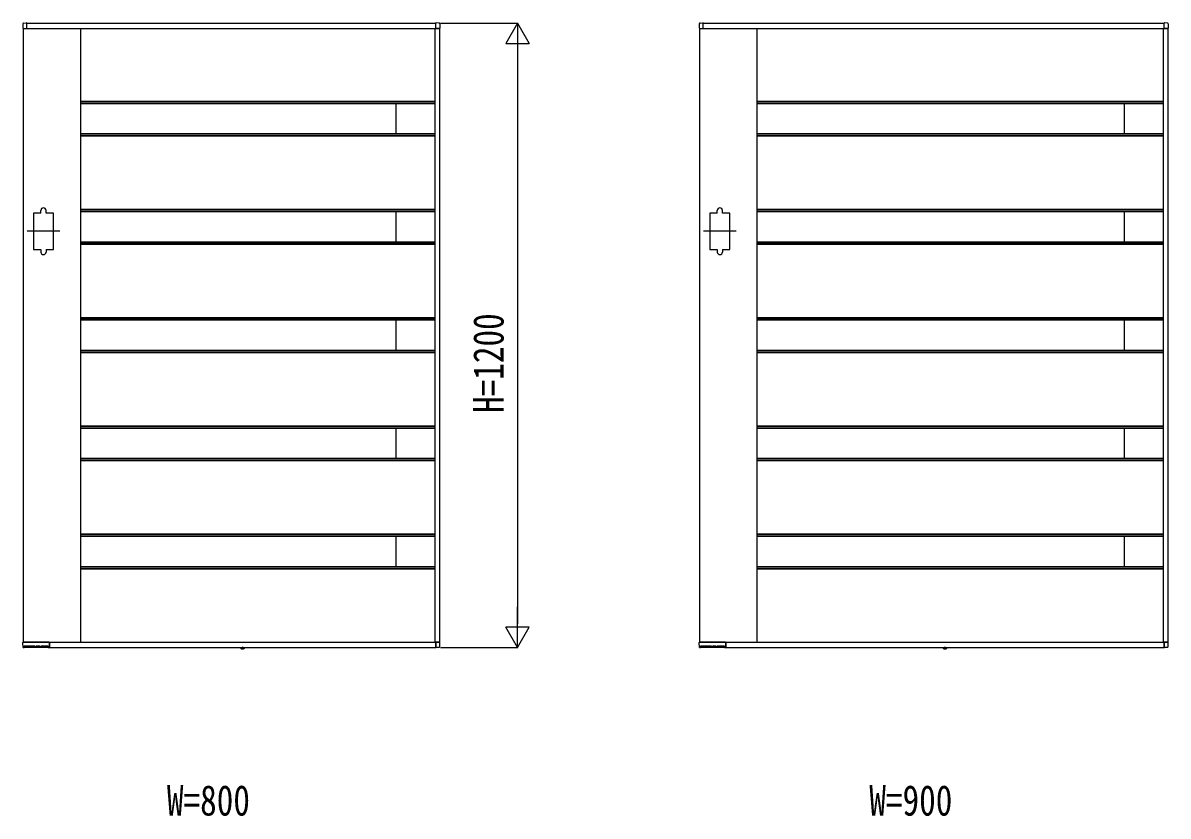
# Model space of a CAD drawing. Units: millimetres, scale not verified. Extents: x -8410 to 8410, y -5940 to 5940.
# Drawn here: x 690 to 2891, y 1326 to 2850 of the extents above; entities that cross this region are included whole.
import ezdxf
from ezdxf.enums import TextEntityAlignment as Align

# ---------------------------------------------------------------- set-up
doc = ezdxf.new("R2010")
doc.units = ezdxf.units.MM
doc.header["$LTSCALE"] = 30
doc.layers.add('0-2_YKK_A1', color=4, linetype='Continuous')
doc.layers.add('0-3_YKK_D', color=6, linetype='Continuous')
doc.styles.add('ＭＳ ゴシック', font='')
doc.styles.get('ＭＳ ゴシック').set_extended_font_data('MS Gothic')

msp = doc.modelspace()

# ---------------------------------------------------------------- linework, layer by layer
at = {"layer": '0-2_YKK_A1'}
for p, q in [((689.54, 2848.63), (689.54, 2840.5)), ((690.04, 2840), (690.04, 1660)), ((690.04, 2840), (1490.04, 2840)), ((690.04, 2840), (696.74, 2840)), ((690.95, 2850.13), (696.51, 2850.47)), ((696.74, 2840), (696.74, 2840)), ((697.04, 2850), (1483.04, 2850)), ((697.04, 2840), (697.04, 2850)), ((697.04, 2840.3), (697.04, 2849.97)), ((800.04, 2840), (800.04, 1660)), ((1481.04, 2840), (1481.04, 1660)), ((1483.04, 2840), (1483.04, 2850)), ((1483.04, 2840.3), (1483.04, 2849.97)), ((1490.04, 2840), (1483.34, 2840)), ((1483.34, 2840), (1483.34, 2840)), ((1489.13, 2850.13), (1483.57, 2850.47)), ((1490.04, 2840), (1490.04, 1660)), ((1490.54, 2848.63), (1490.54, 2840.5)), ((1989.54, 2848.63), (1989.54, 2840.5)), ((1990.04, 2840), (1990.04, 1660)), ((1990.04, 2840), (2890.04, 2840)), ((1990.04, 2840), (1996.74, 2840)), ((1990.95, 2850.13), (1996.51, 2850.47)), ((1996.74, 2840), (1996.74, 2840)), ((1997.04, 2850), (2883.04, 2850)), ((1997.04, 2840), (1997.04, 2850)), ((1997.04, 2840.3), (1997.04, 2849.97)), ((2100.04, 2840), (2100.04, 1660)), ((2881.04, 2840), (2881.04, 1660)), ((2883.04, 2840), (2883.04, 2850)), ((2883.04, 2840.3), (2883.04, 2849.97)), ((2890.04, 2840), (2883.34, 2840)), ((2883.34, 2840), (2883.34, 2840)), ((2889.13, 2850.13), (2883.57, 2850.47)), ((2890.04, 2840), (2890.04, 1660)), ((2890.54, 2848.63), (2890.54, 2840.5)), ((1481.04, 2699.5), (800.04, 2699.5)), ((1481.04, 2698.5), (800.04, 2698.5)), ((1481.04, 2695.44), (800.04, 2695.44)), ((1481.04, 2695), (800.04, 2695)), ((1406.04, 2695), (1406.04, 2637)), ((2881.04, 2699.5), (2100.04, 2699.5)), ((2881.04, 2698.5), (2100.04, 2698.5)), ((2881.04, 2695.44), (2100.04, 2695.44)), ((2881.04, 2695), (2100.04, 2695)), ((2806.04, 2695), (2806.04, 2637)), ((1481.04, 2637), (800.04, 2637)), ((1481.04, 2636.56), (800.04, 2636.56)), ((1481.04, 2633.5), (800.04, 2633.5)), ((1481.04, 2632.5), (800.04, 2632.5)), ((2881.04, 2637), (2100.04, 2637)), ((2881.04, 2636.56), (2100.04, 2636.56)), ((2881.04, 2633.5), (2100.04, 2633.5)), ((2881.04, 2632.5), (2100.04, 2632.5)), ((724.04, 2485), (724.04, 2490)), ((734.04, 2485), (734.04, 2490)), ((1481.04, 2491.5), (800.04, 2491.5)), ((1481.04, 2490.5), (800.04, 2490.5)), ((1481.04, 2487.44), (800.04, 2487.44)), ((2024.04, 2485), (2024.04, 2490)), ((2034.04, 2485), (2034.04, 2490)), ((2881.04, 2491.5), (2100.04, 2491.5)), ((2881.04, 2490.5), (2100.04, 2490.5)), ((2881.04, 2487.44), (2100.04, 2487.44)), ((1481.04, 2487), (800.04, 2487)), ((1406.04, 2487), (1406.04, 2429)), ((2881.04, 2487), (2100.04, 2487)), ((2806.04, 2487), (2806.04, 2429)), ((760.54, 2450), (697.54, 2450)), ((2060.54, 2450), (1997.54, 2450)), ((1481.04, 2429), (800.04, 2429)), ((1481.04, 2428.56), (800.04, 2428.56)), ((1481.04, 2425.5), (800.04, 2425.5)), ((1481.04, 2424.5), (800.04, 2424.5)), ((2881.04, 2429), (2100.04, 2429)), ((2881.04, 2428.56), (2100.04, 2428.56)), ((2881.04, 2425.5), (2100.04, 2425.5)), ((2881.04, 2424.5), (2100.04, 2424.5)), ((724.04, 2415), (724.04, 2410)), ((734.04, 2415), (734.04, 2410)), ((2024.04, 2415), (2024.04, 2410)), ((2034.04, 2415), (2034.04, 2410)), ((1481.04, 2283.5), (800.04, 2283.5)), ((1481.04, 2282.5), (800.04, 2282.5)), ((1481.04, 2279.44), (800.04, 2279.44)), ((1481.04, 2279), (800.04, 2279)), ((1406.04, 2279), (1406.04, 2221)), ((2881.04, 2283.5), (2100.04, 2283.5)), ((2881.04, 2282.5), (2100.04, 2282.5)), ((2881.04, 2279.44), (2100.04, 2279.44)), ((2881.04, 2279), (2100.04, 2279)), ((2806.04, 2279), (2806.04, 2221)), ((1481.04, 2221), (800.04, 2221)), ((1481.04, 2220.56), (800.04, 2220.56)), ((1481.04, 2217.5), (800.04, 2217.5)), ((1481.04, 2216.5), (800.04, 2216.5)), ((2881.04, 2221), (2100.04, 2221)), ((2881.04, 2220.56), (2100.04, 2220.56)), ((2881.04, 2217.5), (2100.04, 2217.5)), ((2881.04, 2216.5), (2100.04, 2216.5)), ((1481.04, 2075.5), (800.04, 2075.5)), ((1481.04, 2074.5), (800.04, 2074.5)), ((1481.04, 2071.44), (800.04, 2071.44)), ((1481.04, 2071), (800.04, 2071)), ((1406.04, 2071), (1406.04, 2013)), ((2881.04, 2075.5), (2100.04, 2075.5)), ((2881.04, 2074.5), (2100.04, 2074.5)), ((2881.04, 2071.44), (2100.04, 2071.44)), ((2881.04, 2071), (2100.04, 2071)), ((2806.04, 2071), (2806.04, 2013)), ((1481.04, 2013), (800.04, 2013)), ((1481.04, 2012.56), (800.04, 2012.56)), ((1481.04, 2009.5), (800.04, 2009.5)), ((1481.04, 2008.5), (800.04, 2008.5)), ((2881.04, 2013), (2100.04, 2013)), ((2881.04, 2012.56), (2100.04, 2012.56)), ((2881.04, 2009.5), (2100.04, 2009.5)), ((2881.04, 2008.5), (2100.04, 2008.5)), ((1481.04, 1867.5), (800.04, 1867.5)), ((1481.04, 1866.5), (800.04, 1866.5)), ((1481.04, 1863.44), (800.04, 1863.44)), ((1481.04, 1863), (800.04, 1863)), ((1406.04, 1863), (1406.04, 1805)), ((2881.04, 1867.5), (2100.04, 1867.5)), ((2881.04, 1866.5), (2100.04, 1866.5)), ((2881.04, 1863.44), (2100.04, 1863.44)), ((2881.04, 1863), (2100.04, 1863)), ((2806.04, 1863), (2806.04, 1805)), ((1481.04, 1805), (800.04, 1805)), ((2881.04, 1805), (2100.04, 1805)), ((1481.04, 1804.56), (800.04, 1804.56)), ((1481.04, 1801.5), (800.04, 1801.5)), ((1481.04, 1800.5), (800.04, 1800.5)), ((2881.04, 1804.56), (2100.04, 1804.56)), ((2881.04, 1801.5), (2100.04, 1801.5)), ((2881.04, 1800.5), (2100.04, 1800.5)), ((690.15, 1649.97), (689.57, 1659.47)), ((690.04, 1660), (1490.04, 1660)), ((739.74, 1660), (690.07, 1660)), ((691.9, 1649.99), (691.93, 1651.81)), ((712.83, 1652.1), (692.25, 1652.1)), ((713.15, 1651.81), (713.16, 1650.99)), ((714.88, 1650.99), (714.9, 1651.81)), ((721.87, 1652.1), (715.21, 1652.1)), ((722.18, 1651.81), (722.2, 1650.99)), ((723.92, 1650.99), (723.93, 1651.81)), ((737.87, 1652.1), (724.25, 1652.1)), ((734.14, 1652.1), (734.16, 1650.99)), ((738.18, 1651.81), (738.21, 1650.01)), ((740.04, 1659.7), (740.04, 1650.02)), ((740.34, 1660), (740.34, 1650)), ((1483.04, 1650), (1483.04, 1660)), ((1483.04, 1659.7), (1483.04, 1650.03)), ((1490.04, 1660), (1483.34, 1660)), ((1483.34, 1660), (1483.34, 1660)), ((1490.54, 1651.37), (1490.54, 1659.5)), ((1990.15, 1649.97), (1989.57, 1659.47)), ((1990.04, 1660), (2890.04, 1660)), ((2039.74, 1660), (1990.07, 1660)), ((1991.9, 1649.99), (1991.93, 1651.81)), ((2012.83, 1652.1), (1992.25, 1652.1)), ((2013.15, 1651.81), (2013.16, 1650.99)), ((2014.88, 1650.99), (2014.9, 1651.81)), ((2021.87, 1652.1), (2015.21, 1652.1)), ((2022.18, 1651.81), (2022.2, 1650.99)), ((2023.92, 1650.99), (2023.93, 1651.81)), ((2037.87, 1652.1), (2024.25, 1652.1)), ((2034.14, 1652.1), (2034.16, 1650.99)), ((2038.18, 1651.81), (2038.21, 1650.01)), ((2040.04, 1659.7), (2040.04, 1650.02)), ((2040.34, 1660), (2040.34, 1650)), ((2883.04, 1650), (2883.04, 1660)), ((2883.04, 1659.7), (2883.04, 1650.03)), ((2890.04, 1660), (2883.34, 1660)), ((2883.34, 1660), (2883.34, 1660)), ((2890.54, 1651.37), (2890.54, 1659.5)), ((691.4, 1649.5), (690.65, 1649.5)), ((691.91, 1650.5), (738.21, 1650.5)), ((739.54, 1649.52), (738.71, 1649.52)), ((740.34, 1650), (1483.04, 1650)), ((1107.78, 1649.5), (1107.87, 1650)), ((1107.78, 1649.5), (1107.95, 1648.53)), ((1107.78, 1649.5), (1115.6, 1649.5)), ((1107.87, 1650), (1115.51, 1650)), ((1111.69, 1645.8), (1111.69, 1650)), ((1115.6, 1649.5), (1115.43, 1648.53)), ((1115.6, 1649.5), (1115.51, 1650)), ((1489.13, 1649.87), (1483.57, 1649.53)), ((1991.4, 1649.5), (1990.65, 1649.5)), ((1991.91, 1650.5), (2038.21, 1650.5)), ((2039.54, 1649.52), (2038.71, 1649.52)), ((2040.34, 1650), (2883.04, 1650)), ((2457.78, 1649.5), (2457.87, 1650)), ((2457.78, 1649.5), (2457.95, 1648.53)), ((2457.78, 1649.5), (2465.6, 1649.5)), ((2457.87, 1650), (2465.51, 1650)), ((2461.69, 1645.8), (2461.69, 1650)), ((2465.6, 1649.5), (2465.43, 1648.53)), ((2465.6, 1649.5), (2465.51, 1650)), ((2889.13, 1649.87), (2883.57, 1649.53))]:
    msp.add_line(p, q, dxfattribs=at)
for points in [[(724.04, 2485), (710.04, 2485), (710.04, 2415), (724.04, 2415)], [(734.04, 2415), (748.04, 2415), (748.04, 2485), (734.04, 2485)], [(2024.04, 2485), (2010.04, 2485), (2010.04, 2415), (2024.04, 2415)], [(2034.04, 2415), (2048.04, 2415), (2048.04, 2485), (2034.04, 2485)], [(692.25, 1652.1), (692.11, 1652.07), (692.03, 1652.02), (691.99, 1651.97), (691.96, 1651.91), (691.94, 1651.86), (691.93, 1651.81)], [(713.15, 1651.81), (713.14, 1651.85), (713.13, 1651.9), (713.11, 1651.95), (713.08, 1651.99), (713.03, 1652.04), (712.95, 1652.08), (712.83, 1652.1)], [(715.21, 1652.1), (715.08, 1652.07), (715, 1652.02), (714.95, 1651.97), (714.92, 1651.91), (714.91, 1651.86), (714.9, 1651.81)], [(722.18, 1651.81), (722.18, 1651.85), (722.17, 1651.9), (722.14, 1651.95), (722.11, 1651.99), (722.06, 1652.04), (721.99, 1652.08), (721.87, 1652.1)], [(724.25, 1652.1), (724.11, 1652.07), (724.03, 1652.02), (723.99, 1651.97), (723.96, 1651.91), (723.94, 1651.86), (723.93, 1651.81)], [(738.18, 1651.81), (738.18, 1651.85), (738.17, 1651.9), (738.14, 1651.95), (738.11, 1651.99), (738.06, 1652.04), (737.99, 1652.08), (737.87, 1652.1)], [(1992.25, 1652.1), (1992.11, 1652.07), (1992.03, 1652.02), (1991.99, 1651.97), (1991.96, 1651.91), (1991.94, 1651.86), (1991.93, 1651.81)], [(2013.15, 1651.81), (2013.14, 1651.85), (2013.13, 1651.9), (2013.11, 1651.95), (2013.08, 1651.99), (2013.03, 1652.04), (2012.95, 1652.08), (2012.83, 1652.1)], [(2015.21, 1652.1), (2015.08, 1652.07), (2015, 1652.02), (2014.95, 1651.97), (2014.92, 1651.91), (2014.91, 1651.86), (2014.9, 1651.81)], [(2022.18, 1651.81), (2022.18, 1651.85), (2022.17, 1651.9), (2022.14, 1651.95), (2022.11, 1651.99), (2022.06, 1652.04), (2021.99, 1652.08), (2021.87, 1652.1)], [(2024.25, 1652.1), (2024.11, 1652.07), (2024.03, 1652.02), (2023.99, 1651.97), (2023.96, 1651.91), (2023.94, 1651.86), (2023.93, 1651.81)], [(2038.18, 1651.81), (2038.18, 1651.85), (2038.17, 1651.9), (2038.14, 1651.95), (2038.11, 1651.99), (2038.06, 1652.04), (2037.99, 1652.08), (2037.87, 1652.1)], [(1109.39, 1647.42), (1110.54, 1649.74), (1111.69, 1650.35)], [(1113.99, 1647.42), (1112.83, 1649.74), (1111.69, 1650.35)], [(2459.39, 1647.42), (2460.54, 1649.74), (2461.69, 1650.35)], [(2463.99, 1647.42), (2462.83, 1649.74), (2461.69, 1650.35)]]:
    msp.add_lwpolyline(points, dxfattribs=at)
for centre, radius, start, end in [((691.04, 2848.63), 1.5, 93.5, 180), ((690.04, 2840.5), 0.5, 180, 270), ((696.54, 2849.97), 0.5, 0, 93.5), ((696.74, 2840.3), 0.3, 270, 0), ((1483.54, 2849.97), 0.5, 86.5, 180), ((1483.34, 2840.3), 0.3, 180, 270), ((1489.04, 2848.63), 1.5, 0, 86.5), ((1490.04, 2840.5), 0.5, 270, 0), ((1991.04, 2848.63), 1.5, 93.5, 180), ((1990.04, 2840.5), 0.5, 180, 270), ((1996.54, 2849.97), 0.5, 0, 93.5), ((1996.74, 2840.3), 0.3, 270, 0), ((2883.54, 2849.97), 0.5, 86.5, 180), ((2883.34, 2840.3), 0.3, 180, 270), ((2889.04, 2848.63), 1.5, 0, 86.5), ((2890.04, 2840.5), 0.5, 270, 0), ((729.04, 2490), 5, 0, 180), ((2029.04, 2490), 5, 0, 180), ((729.04, 2410), 5, 180, 0), ((2029.04, 2410), 5, 180, 0), ((690.07, 1659.5), 0.5, 90, 183.5), ((713.66, 1651), 0.5, 181, 270), ((714.38, 1651), 0.5, 270, 359), ((722.7, 1651), 0.5, 181, 270), ((723.42, 1651), 0.5, 270, 359), ((734.66, 1651), 0.5, 181, 270), ((739.74, 1659.7), 0.3, 0, 90), ((1483.34, 1659.7), 0.3, 90, 180), ((1489.04, 1651.37), 1.5, 273.5, 0), ((1490.04, 1659.5), 0.5, 0, 90), ((1990.07, 1659.5), 0.5, 90, 183.5), ((2013.66, 1651), 0.5, 181, 270), ((2014.38, 1651), 0.5, 270, 359), ((2022.7, 1651), 0.5, 181, 270), ((2023.42, 1651), 0.5, 270, 359), ((2034.66, 1651), 0.5, 181, 270), ((2039.74, 1659.7), 0.3, 0, 90), ((2883.34, 1659.7), 0.3, 90, 180), ((2889.04, 1651.37), 1.5, 273.5, 0), ((2890.04, 1659.5), 0.5, 0, 90), ((690.65, 1650), 0.5, 183.5, 269.21081), ((691.4, 1650), 0.5, 269.18971, 359), ((738.71, 1650.02), 0.5, 181.0014, 270.00152), ((739.54, 1650.02), 0.5, 270, 0), ((1108.84, 1648.68), 0.9, 190, 239.36409), ((1111.69, 1653.5), 6.5, 239.36409, 300.63591), ((1114.54, 1648.68), 0.9, 300.63591, 350), ((1483.54, 1650.03), 0.5, 180, 273.5), ((1990.65, 1650), 0.5, 183.5, 269.21081), ((1991.4, 1650), 0.5, 269.18971, 359), ((2038.71, 1650.02), 0.5, 181.0014, 270.00152), ((2039.54, 1650.02), 0.5, 270, 0), ((2458.84, 1648.68), 0.9, 190, 239.36409), ((2461.69, 1653.5), 6.5, 239.36409, 300.63591), ((2464.54, 1648.68), 0.9, 300.63591, 350), ((2883.54, 1650.03), 0.5, 180, 273.5)]:
    msp.add_arc(centre, radius, start, end, dxfattribs=at)
at = {"layer": '0-3_YKK_D'}
for p, q in [((1492.04, 2850), (1641.04, 2850)), ((1640.04, 2850), (1617.54, 2811.03)), ((1640.04, 2850), (1662.54, 2811.03)), ((1640.04, 2850), (1640.04, 2772.06)), ((1617.54, 2811.03), (1662.54, 2811.03)), ((1640.04, 2805), (1640.04, 1695)), ((1640.04, 1650), (1640.04, 1727.94)), ((1640.04, 1650), (1617.54, 1688.97)), ((1662.54, 1688.97), (1617.54, 1688.97)), ((1640.04, 1650), (1662.54, 1688.97)), ((1492.04, 1650), (1641.04, 1650))]:
    msp.add_line(p, q, dxfattribs=at)

# ---------------------------------------------------------------- texts
at = {"layer": '0-3_YKK_D', "style": 'ＭＳ ゴシック', "width": 0.8}
msp.add_text('H=1200', height=58.65, rotation=90, dxfattribs=at).set_placement((1631.04, 2100.67), align=Align.BOTTOM_LEFT)
for s, p in [('W=800', (966.31, 1309)), ('W=900', (2316.31, 1309))]:
    msp.add_text(s, height=58.65, dxfattribs=at).set_placement(p, align=Align.BOTTOM_LEFT)

doc.saveas('drawing.dxf')
